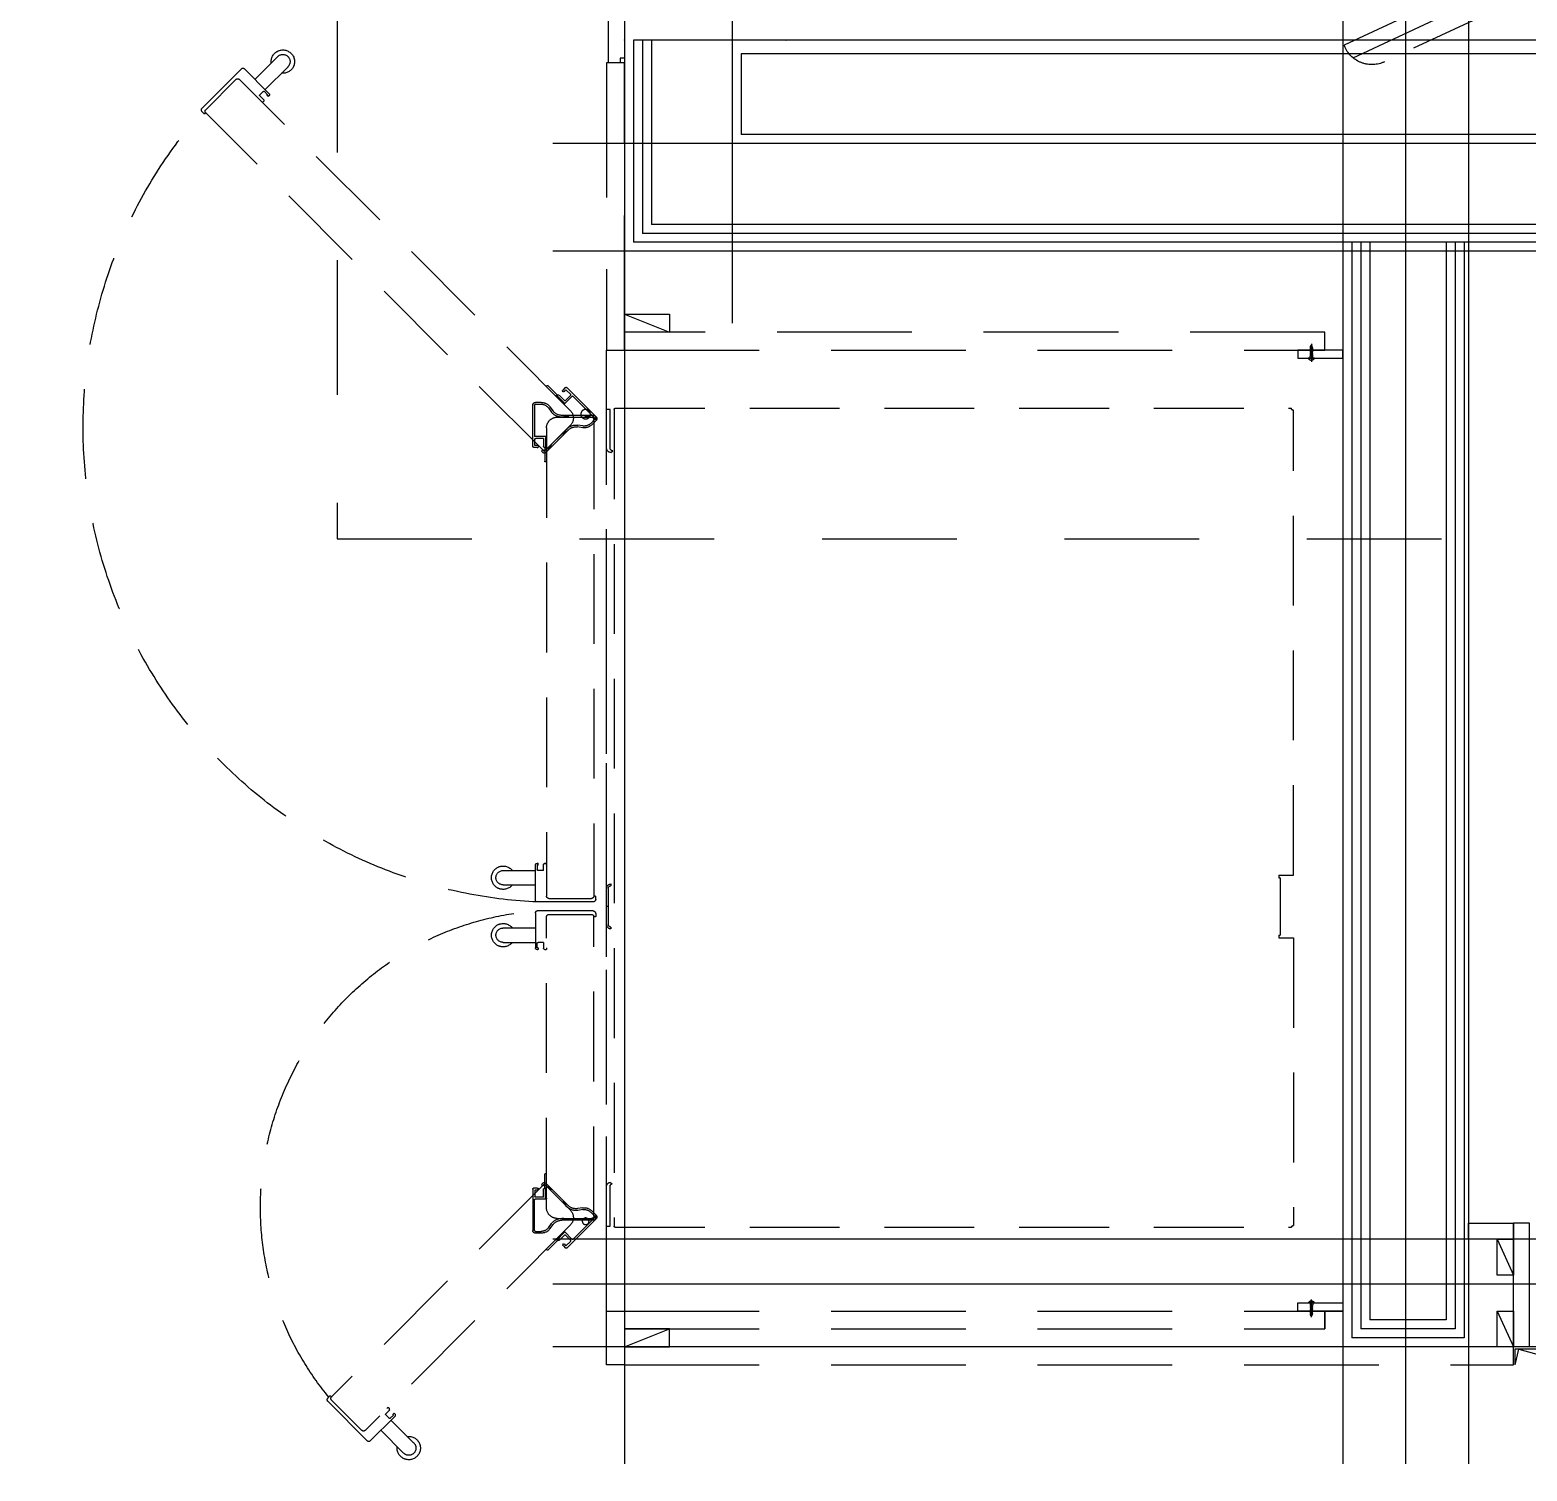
# Model space of a CAD drawing. Header units: millimetres. Extents: x 7294529 to 7346664, y 234399 to 276449.
# Drawn here: x 7325677 to 7327345, y 249016 to 250621 of the extents above; entities that cross this region are included whole.
import ezdxf
from ezdxf.xclip import XClip

# ---------------------------------------------------------------- set-up
doc = ezdxf.new("R2010")
doc.units = ezdxf.units.MM
doc.header["$LTSCALE"] = 100
doc.header["$XCLIPFRAME"] = 2
for name, pattern in [('ST-DASH', [2.7, 1.5, -1.2]), ('U-59C-EX$0$( Hidden )', [0.375, 0.25, -0.125]), ('U-59C-EX$0$CEN', [62, 60, -1, 0, -1]), ('U-59C-EX$0$HID', [2.3, 1.5, -0.8]), ('U-59C-EX$0$HIDDEN2', [4.7625, 3.175, -1.5875])]:
    doc.linetypes.add(name, pattern=pattern)
for name, color, linetype in [('BP', 7, 'Continuous'), ('U-59C-EX$0$CEN', 1, 'U-59C-EX$0$CEN'), ('U-59C-EX$0$DOR', 4, 'Continuous'), ('U-59C-EX$0$F-주방가구', 6, 'Continuous'), ('U-59C-EX$0$FIN', 5, 'Continuous'), ('U-59C-EX$0$FUR_미설치가구', 8, 'U-59C-EX$0$HID'), ('U-59C-EX$0$INSUL_line', 8, 'Continuous'), ('U-59C-EX$0$WAL', 3, 'Continuous'), ('결로방지', 4, 'ST-DASH')]:
    doc.layers.add(name, color=color, linetype=linetype)
doc.layers.add('U-59C-EX$0$MC', color=152, linetype='Continuous', plot=False)

# ---------------------------------------------------------------- blocks, each defined once
blk = doc.blocks.new('U-59C-EX$0$A$Cc7b664ce')
at = {"layer": 'U-59C-EX$0$DOR'}
blk.add_lwpolyline([(-18, -25), (-18, 35), (0, 35), (0, -20), (-5, -20), (-5, -25)], close=True, dxfattribs=at)
for points in [[(0.5, 0), (0, 0), (0, 0.5)], [(179.5, 0), (180, 0), (180, 0.5)]]:
    blk.add_lwpolyline(points, dxfattribs=at)
blk = doc.blocks.new('U-59C-EX$0$A$Cdff43a53')
at = {"layer": 'U-59C-EX$0$FUR_미설치가구', "color": 6}
for p, q in [((-900, 0), (-900, 138)), ((-900, 138), (-882, 138)), ((-882, 0), (-882, 138)), ((-18, 0), (-18, 138)), ((-18, 138), (0, 138)), ((0, 0), (0, 138)), ((-18, 0), (0, 0)), ((-882, 0), (-900, 0))]:
    blk.add_line(p, q, dxfattribs=at)
at = {"layer": 'U-59C-EX$0$FUR_미설치가구'}
for p, q in [((-882, 138), (-18, 138)), ((-882, 0), (-18, 0))]:
    blk.add_line(p, q, dxfattribs=at)
at = {"layer": 'U-59C-EX$0$FUR_미설치가구', "color": 1, "linetype": 'U-59C-EX$0$HID'}
for p, q in [((-918, 120), (-900, 80)), ((18, 120), (0, 80)), ((-918, 40), (-900, 0)), ((18, 40), (0, 0))]:
    blk.add_line(p, q, dxfattribs=at)
at = {"layer": 'U-59C-EX$0$FUR_미설치가구', "color": 6}
for points in [[(-950, 120), (-950, 138), (-900, 138), (-900, 120)], [(50, 120), (50, 138), (0, 138), (0, 120)], [(-960, -20), (-960, 0), (-900, 0), (-900, -20)], [(-898, -20), (-898, -2), (-452, -2), (-452, -20)], [(-2, -20), (-2, -2), (-448, -2), (-448, -20)]]:
    blk.add_lwpolyline(points, close=True, dxfattribs=at)
at = {"layer": 'U-59C-EX$0$FUR_미설치가구', "color": 1, "linetype": 'U-59C-EX$0$HID'}
for points in [[(-918, 80), (-918, 120), (-900, 120), (-900, 80)], [(18, 80), (18, 120), (0, 120), (0, 80)], [(-918, 0), (-918, 40), (-900, 40), (-900, 0)], [(18, 0), (18, 40), (0, 40), (0, 0)]]:
    blk.add_lwpolyline(points, close=True, dxfattribs=at)
at = {"layer": 'U-59C-EX$0$FUR_미설치가구', "color": 1, "linetype": 'U-59C-EX$0$HIDDEN2', "ltscale": 0.5}
for points in [[(-898, -20), (-893.8, -2.6), (-463.7, -122.7), (-467.9, -138.2)], [(-2, -20), (-6.2, -2.6), (-436.3, -122.7), (-432.1, -138.2)]]:
    blk.add_lwpolyline(points, close=True, dxfattribs=at)
for centre, start, end in [((-766.5, -32.5), 343.2999, 5.538), ((-133.5, -32.5), 174.462, 196.7001)]:
    blk.add_arc(centre, 316, start, end, dxfattribs=at)
blk = doc.blocks.new('U-59C-EX$0$세탁기')
at = {"layer": 'U-59C-EX$0$FUR_미설치가구', "color": 252, "linetype": 'U-59C-EX$0$HID'}
for p, q in [((819.5, 1253.6), (618.7, 822.6)), ((765.6, 1178.1), (805.6, 1263.5)), ((601.2, 827.3), (678.3, 991.8))]:
    blk.add_line(p, q, dxfattribs=at)
at = {"layer": 'U-59C-EX$0$FUR_미설치가구', "linetype": 'U-59C-EX$0$HID'}
for p, q in [((568.2, 864.1), (138.4, 863.9)), ((108.5, 845), (598, 845.2)), ((199.8, 828), (105.4, 828.2)), ((601.2, 827.3), (419.5, 827.7)), ((0, 786.1), (0, 0)), ((700, 786.1), (0, 786.1)), ((700, 0), (700, 786.1)), ((0, 0), (700, 0))]:
    blk.add_line(p, q, dxfattribs=at)
at = {"layer": 'U-59C-EX$0$FUR_미설치가구', "color": 252, "linetype": 'U-59C-EX$0$HID'}
blk.add_lwpolyline([(601.2, 827.3), (604.6, 825.7, 0.414214), (648.5, 841.6), (824, 1218.5, 0.414214), (808.1, 1262.4), (805.6, 1263.5)], format="xyb", dxfattribs=at)
blk.add_lwpolyline([(680.5, 990.8), (673.9, 993.9), (760.8, 1180.3), (767.4, 1177.2, -0.414214), (771.1, 1167), (690.7, 994.5, -0.414214)], format="xyb", close=True, dxfattribs=at)
at = {"layer": 'U-59C-EX$0$FUR_미설치가구', "linetype": 'U-59C-EX$0$HID'}
blk.add_lwpolyline([(601.2, 827.3), (601.2, 831.1, 0.414214), (568.2, 864.1), (138.4, 863.9, 0.414214), (105.4, 830.9), (105.4, 828.2)], format="xyb", dxfattribs=at)
for points in [[(419.5, 830), (419.5, 822.8), (199.8, 822.8), (199.8, 830, -0.414214), (207.5, 837.7), (411.8, 837.7, -0.414214)], [(369.3, 821.3, -0.414214), (374.3, 816.3), (374.3, 803.8, -0.414214), (369.3, 798.8), (323.3, 798.8, -0.414214), (318.3, 803.8), (318.3, 816.3, -0.414214), (323.3, 821.3)]]:
    blk.add_lwpolyline(points, format="xyb", close=True, dxfattribs=at)
for centre, radius, start, end in [((115.8, 649.2), 179.3, 93.3196, 130.2283), ((574, 622.9), 206.1, 52.3352, 82.4363)]:
    blk.add_arc(centre, radius, start, end, dxfattribs=at)
blk = doc.blocks.new('U-59C-EX$0$냉장고_1')
at = {"layer": 'U-59C-EX$0$F-주방가구', "color": 8, "linetype": 'U-59C-EX$0$( Hidden )', "ltscale": 4}
for p, q in [((-991.1, 643.8), (-1016.5, 618.3)), ((-1075.3, 586.4), (-1031.4, 630.3)), ((-1037.6, 618.5), (-1071.4, 584.7)), ((-805.6, 390), (-1034.1, 618.5)), ((-1028.6, 630.3), (-1001, 602.8)), ((-979.8, 632.5), (-1005.2, 607)), ((-1011.5, 600.8), (-1007.4, 604.9)), ((-1011.5, 600.5), (-1006.7, 595.8)), ((-1002.4, 601.3), (-1006, 604.9)), ((-1002.8, 601), (-1002.4, 601.4)), ((-1002.8, 601), (-1002.7, 601)), ((-1002.8, 600.3), (-1001.8, 599.4)), ((-1009.7, 594.1), (-1008.3, 592.7)), ((-1006.9, 594.1), (-1007.9, 593)), ((-1006.7, 595.6), (-1006.9, 594.1)), ((-1001, 599.9), (-1001.6, 599.4)), ((-1075.3, 582.2), (-1073.2, 580.1)), ((-1072.5, 580.1), (-1071.8, 580.8)), ((-836.2, 345.9), (-1071.4, 581.1)), ((-831.9, 416.9), (-831.1, 417.6)), ((-820.9, 408.1), (-830.4, 417.6)), ((-822.2, 406.6), (-831.9, 416.2)), ((-819.6, 406.8), (-821, 408.2)), ((-820.8, 406), (-820.6, 406)), ((-812.8, 398.6), (-819.9, 405.7)), ((-818.1, 407), (-819.6, 406.8)), ((-811.6, 400.7), (-817.9, 406.9)), ((-813.6, 412.6), (-814.2, 412)), ((-813.3, 410.8), (-814.2, 411.7)), ((-813.6, 412.6), (-810.8, 415.4)), ((-812.5, 410.8), (-810.4, 412.9)), ((-812.5, 410.8), (-812.5, 410.8)), ((-812.1, 397.1), (-803.4, 405.8)), ((-811.3, 400.7), (-805.4, 406.6)), ((-810.4, 412.9), (-805.4, 408)), ((-809.4, 415.4), (-776.8, 382.9)), ((-778.3, 381.4), (-802.6, 405.8)), ((-847.3, 349.8), (-847.3, 395.8)), ((-845.3, 395.8), (-845.3, 361.3)), ((-837.8, 398.8), (-844.3, 398.8)), ((-844.3, 396.8), (-837.8, 396.8)), ((-829.8, 392.8), (-826.3, 388.1)), ((-828.2, 394), (-824.7, 389.2)), ((-779.7, 384.4), (-815.1, 384.4)), ((-765.2, 391.1), (-765.2, 35)), ((-765.2, 391.1), (-761.2, 391.1)), ((-761.2, 391.1), (-761.2, 346.7)), ((-756.7, -518.5), (-756.7, 391.1)), ((-755.5, 392.3), (-2.2, 392.3)), ((-2.2, 391.1), (-2.2, 392.3)), ((-2.2, 391.1), (-1.2, 391.1)), ((-1.2, 390.1), (-1.2, 391.1)), ((-1.2, 390.1), (0, 390.1)), ((0, 70), (0, 390.1)), ((-805.6, 373), (-832.7, 345.9)), ((-832.7, 343.1), (-807.7, 368.1)), ((-832, 370.4), (-832, 46.5)), ((-820, 382.4), (-781.7, 382.4)), ((-812.7, 382.4), (-815, 382.4)), ((-808.2, 383.4), (-811.7, 383.4)), ((-810.8, 367.9), (-809.1, 369.5)), ((-807.7, 382.9), (-807.7, 382.7)), ((-807.5, 382.5), (-805.7, 382.5)), ((-805.7, 382.5), (-790.7, 382.5)), ((-791.6, 370.7), (-797.5, 371.5)), ((-791.4, 372.6), (-797.2, 373.5)), ((-790.7, 382.5), (-788.9, 382.5)), ((-788.7, 382.9), (-788.7, 382.7)), ((-784.7, 383.4), (-788.2, 383.4)), ((-783.7, 382.4), (-779.7, 382.4)), ((-778.3, 380), (-782.8, 375.4)), ((-781.4, 374), (-776.8, 378.6)), ((-779.2, 379.9), (-779.2, 381.9)), ((-779.2, 379.9), (-779.2, 46.5)), ((-777.2, 379.9), (-779.2, 379.9)), ((-777.2, 381.9), (-777.2, 379.9)), ((-844.9, 350.8), (-844.9, 357.8)), ((-841.9, 350.8), (-844.9, 350.8)), ((-832.5, 360.8), (-844.8, 360.8)), ((-835.5, 358.8), (-843.9, 358.8)), ((-841.8, 350.8), (-841.9, 350.8)), ((-841.3, 350.3), (-841.3, 349)), ((-835.3, 358.6), (-835.3, 349.7)), ((-833, 359.3), (-833, 349.2)), ((-826.3, 352.2), (-827.5, 351)), ((-827.4, 350.5), (-827.5, 350.7)), ((-815.7, 362.8), (-826.3, 352.2)), ((-814.4, 364.1), (-815.7, 362.8)), ((-814, 364), (-814.1, 364.1)), ((-813.3, 364), (-810.8, 366.5)), ((-842.3, 348.8), (-846.3, 348.8)), ((-842.3, 348.8), (-841.5, 348.8)), ((-837.7, 344.5), (-836.2, 345.9)), ((-836.2, 343.1), (-837.7, 344.5)), ((-836.2, 345.9), (-834.8, 344.5)), ((-835.2, 349.6), (-834, 348.6)), ((-831.3, 347.4), (-834.1, 344.5)), ((-834, 348.6), (-834, 346.6)), ((-834, 346.8), (-834, 333.3)), ((-832.6, 348.4), (-832.7, 348.5)), ((-832, 347), (-832, 333.3)), ((-829.9, 347.4), (-827.4, 349.8)), ((-761.3, 342.2), (-758.8, 343.8)), ((-832.5, 332.8), (-833.5, 332.8)), ((-880.3, 75), (-844.3, 75)), ((-844.3, 42), (-844.3, 81)), ((-842.3, 83), (-841.5, 83)), ((-841.8, 81), (-842.3, 81)), ((-842.3, 81), (-842.3, 76)), ((-841.8, 81), (-841.9, 81)), ((-841.3, 81.5), (-841.3, 82.8)), ((-835.5, 75), (-841.3, 75)), ((-835.3, 75.2), (-835.3, 81.9)), ((-835.2, 82.1), (-834, 83)), ((-834, 83), (-832.5, 83)), ((-832, 81), (-832, 83)), ((-16.2, 67), (-16.2, 70)), ((-16.2, 70), (0, 70)), ((-16.2, 67), (-15, 67)), ((-15, 3), (-15, 67)), ((-880.3, 59), (-844.3, 59)), ((-763.2, 35), (-763.2, 55)), ((-760.2, 58), (-760.2, 60)), ((-780.2, 40), (-842.3, 40)), ((-829.5, 44), (-781.7, 44)), ((-777.7, 46.5), (-778.7, 46.5)), ((-777.2, 43), (-777.2, 46)), ((-763.2, 35), (-765.2, 35)), ((-765.2, 35), (-765.2, 15)), ((-763.2, 15), (-763.2, 35)), ((-844.3, 28), (-844.3, -11)), ((-780.2, 30), (-842.3, 30)), ((-832, -497.8), (-832, 23.5)), ((-829.5, 26), (-781.7, 26)), ((-779.2, -507.3), (-779.2, 23.5)), ((-777.7, 23.5), (-778.7, 23.5)), ((-777.2, 27), (-777.2, 24)), ((-880.3, 11), (-844.3, 11)), ((-765.2, 15), (-765.2, -518.5)), ((-760.2, 10), (-760.2, 12)), ((-16.2, 0), (-16.2, 3)), ((-16.2, 3), (-15, 3)), ((-16.2, 0), (0, 0)), ((0, 0), (0, -517.5)), ((-880.3, -5), (-844.3, -5)), ((-842.3, -11), (-842.3, -6)), ((-841.8, -11), (-842.3, -11)), ((-842.3, -13), (-841.5, -13)), ((-841.8, -11), (-841.9, -11)), ((-835.5, -5), (-841.3, -5)), ((-841.3, -11.5), (-841.3, -12.8)), ((-835.3, -5.2), (-835.3, -11.9)), ((-835.2, -12.1), (-834, -13)), ((-834, -13), (-832.5, -13)), ((-832, -11), (-832, -13)), ((-834, -474.2), (-834, -460.7)), ((-832.5, -460.2), (-833.5, -460.2)), ((-832, -474.4), (-832, -460.7)), ((-836.2, -473.3), (-1211.6, -848.7)), ((-847.3, -477.2), (-847.3, -523.2)), ((-842.3, -476.2), (-846.3, -476.2)), ((-844.9, -478.2), (-844.9, -485.2)), ((-841.9, -478.2), (-844.9, -478.2)), ((-842.3, -476.2), (-841.5, -476.2)), ((-841.8, -478.2), (-841.9, -478.2)), ((-841.3, -477.7), (-841.3, -476.4)), ((-836.2, -470.5), (-837.7, -471.9)), ((-837.7, -471.9), (-836.2, -473.3)), ((-836.2, -473.3), (-834.8, -471.9)), ((-835.3, -486), (-835.3, -477.1)), ((-835.2, -477), (-834, -476.1)), ((-831.3, -474.8), (-834.1, -471.9)), ((-834, -476.1), (-834, -474.1)), ((-833, -486.7), (-833, -476.6)), ((-832.7, -470.5), (-807.7, -495.5)), ((-805.6, -500.4), (-832.7, -473.3)), ((-832.6, -475.8), (-832.7, -475.9)), ((-829.9, -474.8), (-827.4, -477.2)), ((-827.4, -477.9), (-827.5, -478.1)), ((-826.3, -479.6), (-827.5, -478.4)), ((-815.7, -490.2), (-826.3, -479.6)), ((-761.2, -475.4), (-761.2, -518.5)), ((-760.2, -470.5), (-758.2, -472.4)), ((-845.3, -523.2), (-845.3, -488.7)), ((-832.5, -488.2), (-844.8, -488.2)), ((-835.5, -486.2), (-843.9, -486.2)), ((-814.4, -491.5), (-815.7, -490.2)), ((-814, -491.4), (-814.1, -491.5)), ((-813.3, -491.4), (-810.8, -493.9)), ((-810.8, -495.3), (-809.1, -496.9)), ((-791.6, -498.1), (-797.5, -498.9)), ((-791.4, -500), (-797.2, -500.9)), ((-829.8, -520.2), (-826.3, -515.4)), ((-828.2, -521.4), (-824.7, -516.6)), ((-820, -509.8), (-781.7, -509.8)), ((-779.7, -511.8), (-815.1, -511.8)), ((-812.7, -509.8), (-815, -509.8)), ((-808.2, -510.8), (-811.7, -510.8)), ((-809.4, -542.8), (-776.8, -510.3)), ((-807.7, -510.3), (-807.7, -510.1)), ((-807.5, -509.9), (-805.7, -509.9)), ((-805.7, -509.9), (-790.7, -509.9)), ((-778.3, -508.8), (-802.6, -533.2)), ((-790.7, -509.9), (-788.9, -509.9)), ((-788.7, -510.3), (-788.7, -510.1)), ((-784.7, -510.8), (-788.2, -510.8)), ((-783.7, -509.8), (-779.7, -509.8)), ((-778.3, -507.4), (-782.8, -502.8)), ((-781.4, -501.4), (-776.8, -506)), ((-779.2, -507.3), (-779.2, -509.3)), ((-777.2, -507.3), (-779.2, -507.3)), ((-777.2, -509.3), (-777.2, -507.3)), ((-805.6, -517.4), (-1174.2, -886)), ((-844.3, -524.2), (-837.8, -524.2)), ((-837.8, -526.2), (-844.3, -526.2)), ((-820.8, -533.4), (-820.6, -533.4)), ((-812.8, -526), (-819.9, -533.1)), ((-811.6, -528.1), (-817.9, -534.3)), ((-812.1, -524.5), (-803.4, -533.2)), ((-811.3, -528.1), (-805.4, -534)), ((-761.2, -518.5), (-765.2, -518.5)), ((-755.5, -519.7), (-2.2, -519.7)), ((-2.2, -518.5), (-2.2, -519.7)), ((-2.2, -518.5), (-1.2, -518.5)), ((-1.2, -517.5), (0, -517.5)), ((-1.2, -518.5), (-1.2, -517.5)), ((-822.2, -534), (-831.9, -543.6)), ((-831.9, -544.3), (-831.1, -545)), ((-820.9, -535.5), (-830.4, -545)), ((-819.6, -534.2), (-821, -535.6)), ((-818.1, -534.4), (-819.6, -534.2)), ((-813.3, -538.2), (-814.2, -539.1)), ((-813.6, -540), (-814.2, -539.4)), ((-813.6, -540), (-810.8, -542.8)), ((-812.5, -538.2), (-810.4, -540.3)), ((-812.5, -538.2), (-812.5, -538.2)), ((-810.4, -540.3), (-805.4, -535.4)), ((-1215.5, -849.7), (-1213.3, -847.6)), ((-1212.6, -847.6), (-1211.9, -848.3)), ((-1215.5, -854), (-1171.5, -897.9)), ((-1177.8, -886), (-1211.6, -852.2)), ((-1151.6, -868.1), (-1146.9, -863.3)), ((-1149.8, -861.6), (-1148.4, -860.2)), ((-1147, -861.6), (-1148.1, -860.6)), ((-1146.8, -863.1), (-1147, -861.6)), ((-1142.9, -867.8), (-1142, -866.9)), ((-1141.1, -867.5), (-1141.7, -866.9)), ((-1168.7, -897.9), (-1141.1, -870.3)), ((-1151.6, -868.3), (-1147.5, -872.4)), ((-1142.6, -868.9), (-1146.1, -872.4)), ((-1119.9, -900), (-1145.4, -874.6)), ((-1142.9, -868.5), (-1142.6, -868.9)), ((-1142.9, -868.5), (-1142.9, -868.6)), ((-1131.2, -911.3), (-1156.7, -885.9))]:
    blk.add_line(p, q, dxfattribs=at)
for centre, radius in [((-788.4, 385.6), 3.75), ((-788.4, 385.6), 3.75), ((-788.4, -513.1), 5.3), ((-788.4, -513.1), 5.3)]:
    blk.add_circle(centre, radius, dxfattribs=at)
for centre, radius, start, end in [((-985.4, 638.1), 13, 262.9799, 187.0201), ((-985.4, 638.1), 8, 315, 135), ((-1035.9, 616.7), 2.5, 45, 135), ((-1030, 628.9), 2, 45, 135), ((-1011.3, 600.6), 0.2, 135, 225), ((-1006.7, 604.2), 1, 45, 135), ((-1002.4, 600.6), 0.5, 135, 225), ((-1002.4, 601.4), 2, 315, 45), ((-1073.2, 584.3), 3, 135, 225), ((-1069.7, 582.9), 2.5, 135, 225), ((-1008.3, 593.4), 0.5, 225, 315), ((-1006.9, 595.6), 0.2, 352.5686, 45), ((-1001.7, 599.5), 0.2, 225, 315), ((-819.7, 370.1), 330.9, 140.3392, 266.0839), ((-1072.8, 580.4), 0.5, 225, 315), ((-1072.1, 581.1), 0.5, 315, 45), ((-831.5, 416.6), 0.5, 135, 225), ((-830.8, 417.3), 0.5, 45, 135), ((-820.8, 408), 2, 225, 270), ((-820.6, 405), 1, 45, 90), ((-819.5, 407), 0.2, 225, 277.4314), ((-818, 406.8), 0.2, 45, 97.4314), ((-814, 411.8), 0.2, 135, 225), ((-812.9, 411.1), 0.5, 225, 315), ((-811.5, 400.8), 0.2, 225, 315), ((-810.1, 414.7), 1, 45, 135), ((-806.1, 407.3), 1, 315, 45), ((-803, 405.5), 0.5, 45, 135), ((-844.3, 395.8), 3, 90, 180), ((-844.3, 395.8), 1, 90, 180), ((-837.8, 386.8), 12, 36.6144, 90), ((-837.8, 386.8), 10, 36.6144, 90), ((-815.1, 396.4), 14, 216.6144, 256.2709), ((-815.1, 396.4), 12, 216.6144, 270), ((-812.4, 397.5), 0.5, 135, 225), ((-813.1, 398.2), 0.5, 315, 45), ((-812.4, 397.5), 0.5, 225, 315), ((-814.1, 381.5), 12, 315, 45), ((-779.7, 381.9), 2.5, 0, 90), ((-755.5, 391.1), 1.2, 90, 180), ((-820, 370.4), 12, 90, 180), ((-815.1, 396.4), 14, 256.2709, 270), ((-812.7, 382.9), 0.5, 270, 0), ((-811.7, 382.9), 0.5, 90, 180), ((-810.4, 367.5), 0.5, 135, 225), ((-811.1, 366.8), 0.5, 315, 45), ((-799.2, 359.6), 14, 121.2709, 135), ((-808.2, 382.9), 0.5, 0, 90), ((-807.5, 382.7), 0.2, 180, 270), ((-799.2, 359.6), 12, 81.6144, 135), ((-799.2, 359.6), 14, 81.6144, 121.2709), ((-789.9, 382.5), 12, 261.6144, 315), ((-789.9, 382.5), 10, 261.6144, 315), ((-788.9, 382.7), 0.2, 270, 0), ((-788.2, 382.9), 0.5, 90, 180), ((-784.7, 382.9), 0.5, 0, 90), ((-783.7, 382.9), 0.5, 180, 270), ((-781.7, 379.9), 2.5, 0, 90), ((-779.7, 381.9), 0.5, 0, 90), ((-779, 380.7), 1, 315, 45), ((-779, 380.7), 3, 315, 45), ((-844.8, 361.3), 0.5, 180, 270), ((-843.9, 357.8), 1, 90, 180), ((-841.8, 350.3), 0.5, 0, 90), ((-835.5, 358.6), 0.2, 0, 90), ((-832.5, 359.3), 0.5, 90, 180), ((-832.5, 360.3), 0.5, 0, 90), ((-832.5, 360.3), 0.5, 270, 0), ((-827.4, 350.8), 0.2, 135, 225), ((-827.8, 350.2), 0.5, 315, 45), ((-814.2, 364), 0.2, 45, 135), ((-813.6, 364.3), 0.5, 225, 315), ((-846.3, 349.8), 1, 180, 270), ((-841.5, 349), 0.2, 270, 0), ((-834.5, 347.7), 2.5, 225, 315), ((-834.5, 344.9), 2.5, 225, 315), ((-835.1, 349.7), 0.2, 180, 232.4314), ((-834.5, 344.9), 0.5, 225, 315), ((-834.2, 348.6), 0.2, 0, 52.4314), ((-832, 349.2), 1, 180, 225), ((-834, 347), 2, 0, 45), ((-830.9, 347), 0.5, 45, 135), ((-830.2, 347.7), 0.5, 225, 315), ((-760.2, 347.1), 5, 180, 257.8398), ((-758.2, 346.7), 3, 180, 258.0765), ((-833.5, 333.3), 0.5, 180, 270), ((-832.5, 333.3), 0.5, 270, 0), ((-880.3, 67), 13, 37.9799, 322.0201), ((-880.3, 67), 8, 90, 270), ((-842.3, 81), 2, 90, 180), ((-841.3, 76), 1, 180, 270), ((-841.8, 81.5), 0.5, 270, 0), ((-841.5, 82.8), 0.2, 0, 90), ((-835.5, 75.2), 0.2, 270, 0), ((-835.1, 81.9), 0.2, 127.5686, 180), ((-832.5, 82.5), 0.5, 0, 90), ((-760.2, 55), 5, 90.5, 180), ((-760.2, 55), 3, 90.5, 180), ((-842.3, 42), 2, 180, 270), ((-829.5, 46.5), 2.5, 180, 270), ((-781.7, 46.5), 2.5, 270, 0), ((-780.2, 43), 3, 270, 0), ((-778.7, 46), 0.5, 90, 180), ((-777.7, 46), 0.5, 0, 90), ((-818.3, -499.2), 529.8, 92.5993, 221.4294), ((-842.3, 28), 2, 90, 180), ((-829.5, 23.5), 2.5, 90, 180), ((-781.7, 23.5), 2.5, 0, 90), ((-780.2, 27), 3, 0, 90), ((-778.7, 24), 0.5, 180, 270), ((-777.7, 24), 0.5, 270, 0), ((-880.3, 3), 13, 37.9799, 322.0201), ((-880.3, 3), 8, 90, 270), ((-760.2, 15), 5, 180, 269.5), ((-760.2, 15), 3, 180, 269.5), ((-842.3, -11), 2, 180, 270), ((-841.3, -6), 1, 90, 180), ((-841.8, -11.5), 0.5, 0, 90), ((-841.5, -12.8), 0.2, 270, 0), ((-835.5, -5.2), 0.2, 0, 90), ((-835.1, -11.9), 0.2, 180, 232.4314), ((-832.5, -12.5), 0.5, 270, 0), ((-833.5, -460.7), 0.5, 90, 180), ((-832.5, -460.7), 0.5, 0, 90), ((-846.3, -477.2), 1, 90, 180), ((-841.8, -477.7), 0.5, 270, 0), ((-841.5, -476.4), 0.2, 0, 90), ((-834.5, -472.3), 2.5, 45, 135), ((-834.5, -475.1), 2.5, 45, 135), ((-835.1, -477.1), 0.2, 127.5686, 180), ((-834.5, -472.3), 0.5, 45, 135), ((-834.2, -476), 0.2, 307.5686, 0), ((-832, -476.6), 1, 135, 180), ((-834, -474.4), 2, 315, 0), ((-830.9, -474.4), 0.5, 225, 315), ((-830.2, -475.1), 0.5, 45, 135), ((-827.4, -478.2), 0.2, 135, 225), ((-827.8, -477.6), 0.5, 315, 45), ((-760.2, -475.5), 5, 90.5, 180), ((-758.2, -475.4), 3, 90.5, 180), ((-844.8, -488.7), 0.5, 90, 180), ((-843.9, -485.2), 1, 180, 270), ((-835.5, -486), 0.2, 270, 0), ((-832.5, -486.7), 0.5, 180, 270), ((-832.5, -487.7), 0.5, 0, 90), ((-832.5, -487.7), 0.5, 270, 0), ((-820, -497.8), 12, 180, 270), ((-814.2, -491.4), 0.2, 225, 315), ((-813.6, -491.7), 0.5, 45, 135), ((-810.4, -494.9), 0.5, 135, 225), ((-811.1, -494.2), 0.5, 315, 45), ((-799.2, -487), 14, 225, 238.7291), ((-799.2, -487), 12, 225, 278.3856), ((-799.2, -487), 14, 238.7291, 278.3856), ((-789.9, -509.9), 12, 45, 98.3856), ((-789.9, -509.9), 10, 45, 98.3856), ((-815.1, -523.8), 14, 103.7291, 143.3856), ((-815.1, -523.8), 12, 90, 143.3856), ((-815.1, -523.8), 14, 90, 103.7291), ((-812.7, -510.3), 0.5, 0, 90), ((-811.7, -510.3), 0.5, 180, 270), ((-808.2, -510.3), 0.5, 270, 0), ((-807.5, -510.1), 0.2, 90, 180), ((-814.1, -508.9), 12, 315, 45), ((-788.9, -510.1), 0.2, 0, 90), ((-788.2, -510.3), 0.5, 180, 270), ((-784.7, -510.3), 0.5, 270, 0), ((-783.7, -510.3), 0.5, 90, 180), ((-781.7, -507.3), 2.5, 270, 0), ((-779.7, -509.3), 0.5, 270, 0), ((-779.7, -509.3), 2.5, 270, 0), ((-779, -508.1), 1, 315, 45), ((-779, -508.1), 3, 315, 45), ((-844.3, -523.2), 3, 180, 270), ((-844.3, -523.2), 1, 180, 270), ((-837.8, -514.2), 10, 270, 323.3856), ((-837.8, -514.2), 12, 270, 323.3856), ((-820.8, -535.4), 2, 90, 135), ((-820.6, -532.4), 1, 270, 315), ((-812.4, -524.9), 0.5, 135, 225), ((-812.4, -524.9), 0.5, 45, 135), ((-813.1, -525.6), 0.5, 315, 45), ((-811.5, -528.2), 0.2, 45, 135), ((-803, -532.9), 0.5, 225, 315), ((-755.5, -518.5), 1.2, 180, 270), ((-831.5, -544), 0.5, 135, 225), ((-830.8, -544.7), 0.5, 225, 315), ((-819.5, -534.4), 0.2, 82.5686, 135), ((-818, -534.2), 0.2, 262.5686, 315), ((-814, -539.2), 0.2, 135, 225), ((-812.9, -538.5), 0.5, 45, 135), ((-810.1, -542.1), 1, 225, 315), ((-806.1, -534.7), 1, 315, 45), ((-1213.3, -851.9), 3, 135, 225), ((-1213, -848), 0.5, 45, 135), ((-1209.8, -850.4), 2.5, 135, 225), ((-1212.3, -848.7), 0.5, 315, 45), ((-1148.4, -860.9), 0.5, 45, 135), ((-1147, -863.2), 0.2, 315, 7.4314), ((-1141.8, -867.1), 0.2, 45, 135), ((-1151.5, -868.2), 0.2, 135, 225), ((-1146.8, -871.7), 1, 225, 315), ((-1142.6, -868.2), 0.5, 135, 225), ((-1142.6, -868.9), 2, 315, 45), ((-1176, -884.2), 2.5, 225, 315), ((-1170.1, -896.5), 2, 225, 315), ((-1125.6, -905.7), 13, 172.9799, 97.0201), ((-1125.6, -905.7), 8, 225, 45)]:
    blk.add_arc(centre, radius, start, end, dxfattribs=at)
blk = doc.blocks.new('U-59C-EX$0$냉장고장_5')
at = {"layer": 'U-59C-EX$0$FUR_미설치가구', "linetype": 'U-59C-EX$0$HID'}
for p, q in [((127865.9, 379119.4), (127815.9, 379099.4)), ((127099.9, 379082.6), (127099.4, 379082.5)), ((127099.4, 379082.5), (127099.9, 379082)), ((127102.4, 379081.5), (127099.4, 379082.5)), ((127099.9, 379081.7), (127099.4, 379081.6)), ((127099.4, 379081.6), (127099.9, 379081.1)), ((127102.4, 379080.6), (127099.4, 379081.6)), ((127099.9, 379080.8), (127099.4, 379080.6)), ((127102.4, 379079.7), (127099.4, 379080.6)), ((127099.4, 379080.6), (127099.9, 379080.2)), ((127099.9, 379079.9), (127099.4, 379079.8)), ((127099.4, 379079.8), (127099.9, 379079.3)), ((127102.4, 379078.8), (127099.4, 379079.8)), ((127099.9, 379079), (127099.4, 379078.8)), ((127099.4, 379078.8), (127099.9, 379078.4)), ((127102.4, 379077.9), (127099.4, 379078.8)), ((127099.9, 379078.1), (127099.4, 379077.9)), ((127099.4, 379077.9), (127099.9, 379077.5)), ((127102.4, 379077), (127099.4, 379077.9)), ((127100.1, 379083.5), (127099.6, 379083.4)), ((127099.6, 379083.4), (127099.9, 379082.9)), ((127102.4, 379082.4), (127099.6, 379083.4)), ((127099.9, 379082.6), (127099.9, 379082.9)), ((127101.9, 379082.3), (127099.9, 379082.9)), ((127101.9, 379082), (127099.9, 379082.6)), ((127099.9, 379081.7), (127099.9, 379082)), ((127101.9, 379081.4), (127099.9, 379082)), ((127101.9, 379081.1), (127099.9, 379081.7)), ((127099.9, 379080.8), (127099.9, 379081.1)), ((127101.9, 379080.5), (127099.9, 379081.1)), ((127101.9, 379080.2), (127099.9, 379080.8)), ((127101.9, 379079.6), (127099.9, 379080.2)), ((127099.9, 379079.9), (127099.9, 379080.2)), ((127101.9, 379079.3), (127099.9, 379079.9)), ((127099.9, 379079), (127099.9, 379079.3)), ((127101.9, 379078.7), (127099.9, 379079.3)), ((127101.9, 379078.4), (127099.9, 379079)), ((127099.9, 379078.1), (127099.9, 379078.4)), ((127101.9, 379077.8), (127099.9, 379078.4)), ((127101.9, 379077.4), (127099.9, 379078.1)), ((127099.9, 379077.1), (127099.9, 379077.5)), ((127101.9, 379076.8), (127099.9, 379077.5)), ((127100.5, 379084.4), (127100, 379084.3)), ((127100, 379084.3), (127100.3, 379083.8)), ((127102.1, 379083.3), (127100, 379084.3)), ((127101.9, 379082.9), (127100.1, 379083.5)), ((127100.3, 379083.8), (127100.2, 379083.5)), ((127101.8, 379083.2), (127100.3, 379083.8)), ((127100.9, 379085.2), (127100.4, 379085.1)), ((127100.4, 379085.1), (127100.6, 379084.6)), ((127101.8, 379084.1), (127100.4, 379085.1)), ((127100.6, 379084.7), (127100.5, 379084.4)), ((127101.6, 379083.8), (127100.5, 379084.4)), ((127101.5, 379084), (127100.6, 379084.6)), ((127100.9, 379086.4), (127100.9, 379066.4)), ((127100.9, 379085.4), (127100.9, 379085.2)), ((127100.9, 379085.4), (127101.1, 379085)), ((127101.4, 379084.6), (127100.9, 379085.2)), ((127101.4, 379084.6), (127101.8, 379084.1)), ((127101.8, 379084.1), (127101.5, 379084)), ((127101.5, 379084), (127101.6, 379083.8)), ((127101.6, 379083.8), (127102.1, 379083.3)), ((127102.1, 379083.3), (127101.8, 379083.2)), ((127101.8, 379083.2), (127101.9, 379082.9)), ((127101.9, 379082.6), (127101.9, 379082.9)), ((127101.9, 379082.9), (127102.4, 379082.4)), ((127102.4, 379082.4), (127101.9, 379082.3)), ((127101.9, 379082), (127101.9, 379082.3)), ((127101.9, 379082), (127102.4, 379081.5)), ((127102.4, 379081.5), (127101.9, 379081.4)), ((127101.9, 379081.1), (127101.9, 379081.4)), ((127101.9, 379081.1), (127102.4, 379080.6)), ((127102.4, 379080.6), (127101.9, 379080.5)), ((127101.9, 379080.2), (127101.9, 379080.5)), ((127101.9, 379080.2), (127102.4, 379079.7)), ((127102.4, 379079.7), (127101.9, 379079.6)), ((127101.9, 379079.3), (127101.9, 379079.6)), ((127101.9, 379079.3), (127102.4, 379078.8)), ((127102.4, 379078.8), (127101.9, 379078.7)), ((127101.9, 379078.4), (127101.9, 379078.7)), ((127101.9, 379078.4), (127102.4, 379077.9)), ((127102.4, 379077.9), (127101.9, 379077.8)), ((127101.9, 379077.4), (127101.9, 379077.8)), ((127101.9, 379077.4), (127102.4, 379077)), ((127097.4, 379070.1), (127097.4, 379070.4)), ((127097.4, 379070.4), (127104.4, 379070.4)), ((127097.6, 379069.9), (127104.2, 379069.9)), ((127099.9, 379077.1), (127099.4, 379076.9)), ((127099.4, 379076.9), (127099.9, 379076.5)), ((127102.4, 379076), (127099.4, 379076.9)), ((127099.9, 379076.1), (127099.4, 379076)), ((127099.4, 379076), (127099.9, 379075.5)), ((127102.4, 379075), (127099.4, 379076)), ((127099.9, 379075.2), (127099.4, 379075.1)), ((127099.4, 379075.1), (127099.9, 379074.6)), ((127102.4, 379074.1), (127099.4, 379075.1)), ((127099.9, 379074.2), (127099.4, 379074.1)), ((127099.4, 379074.1), (127099.9, 379073.6)), ((127102.4, 379073.1), (127099.4, 379074.1)), ((127099.9, 379073.5), (127099.4, 379073.3)), ((127100.9, 379072.8), (127099.4, 379073.3)), ((127099.4, 379073.3), (127099.9, 379072.9)), ((127099.4, 379072.8), (127102.4, 379072.8)), ((127099.4, 379070.4), (127099.4, 379072.8)), ((127101.9, 379076.5), (127099.9, 379077.1)), ((127099.9, 379076.1), (127099.9, 379076.5)), ((127101.9, 379075.9), (127099.9, 379076.5)), ((127101.9, 379075.5), (127099.9, 379076.1)), ((127099.9, 379075.2), (127099.9, 379075.5)), ((127101.9, 379074.9), (127099.9, 379075.5)), ((127101.9, 379074.6), (127099.9, 379075.2)), ((127101.9, 379074), (127099.9, 379074.6)), ((127099.9, 379074.2), (127099.9, 379074.6)), ((127101.9, 379073.6), (127099.9, 379074.2)), ((127099.9, 379073.5), (127099.9, 379073.6)), ((127101.9, 379073), (127099.9, 379073.6)), ((127101.9, 379072.8), (127099.9, 379073.5)), ((127099.9, 379072.8), (127099.9, 379072.9)), ((127100.7, 379068.5), (127101.1, 379068.5)), ((127100.7, 379067.9), (127100.7, 379068.5)), ((127101.1, 379067.9), (127101.1, 379068.5)), ((127102.4, 379077), (127101.9, 379076.8)), ((127101.9, 379076.5), (127101.9, 379076.8)), ((127101.9, 379076.5), (127102.4, 379076)), ((127102.4, 379076), (127101.9, 379075.9)), ((127101.9, 379075.5), (127101.9, 379075.9)), ((127101.9, 379075.5), (127102.4, 379075)), ((127102.4, 379075), (127101.9, 379074.9)), ((127101.9, 379074.6), (127101.9, 379074.9)), ((127101.9, 379074.6), (127102.4, 379074.1)), ((127102.4, 379074.1), (127101.9, 379074)), ((127101.9, 379073.6), (127101.9, 379074)), ((127101.9, 379073.6), (127102.4, 379073.1)), ((127102.4, 379073.1), (127101.9, 379073)), ((127101.9, 379072.8), (127101.9, 379073)), ((127102.4, 379070.4), (127102.4, 379072.8)), ((127104.4, 379070.1), (127104.4, 379070.4)), ((127097.4, 378018.7), (127097.4, 378018.4)), ((127097.4, 378018.4), (127104.4, 378018.4)), ((127097.6, 378018.9), (127104.2, 378018.9)), ((127099.4, 378018.4), (127099.4, 378015.9)), ((127099.4, 378015.9), (127102.4, 378015.9)), ((127100.9, 378015.9), (127099.4, 378015.4)), ((127099.4, 378015.4), (127099.9, 378015.8)), ((127102.4, 378015.6), (127099.4, 378014.6)), ((127099.9, 378015.2), (127099.4, 378015.4)), ((127099.4, 378014.6), (127099.9, 378015.1)), ((127102.4, 378014.6), (127099.4, 378013.7)), ((127099.9, 378014.5), (127099.4, 378014.6)), ((127099.4, 378013.7), (127099.9, 378014.1)), ((127102.4, 378013.7), (127099.4, 378012.7)), ((127099.9, 378013.5), (127099.4, 378013.7)), ((127099.4, 378012.7), (127099.9, 378013.2)), ((127102.4, 378012.7), (127099.4, 378011.8)), ((127099.9, 378012.6), (127099.4, 378012.7)), ((127099.4, 378011.8), (127099.9, 378012.2)), ((127102.4, 378011.8), (127099.4, 378010.8)), ((127099.9, 378011.6), (127099.4, 378011.8)), ((127099.4, 378010.8), (127099.9, 378011.3)), ((127102.4, 378010.8), (127099.4, 378009.9)), ((127099.9, 378010.7), (127099.4, 378010.8)), ((127099.4, 378009.9), (127099.9, 378010.3)), ((127099.9, 378015.9), (127099.9, 378015.8)), ((127101.9, 378015.9), (127099.9, 378015.2)), ((127101.9, 378015.7), (127099.9, 378015.1)), ((127099.9, 378015.2), (127099.9, 378015.1)), ((127101.9, 378015.1), (127099.9, 378014.5)), ((127101.9, 378014.7), (127099.9, 378014.1)), ((127099.9, 378014.5), (127099.9, 378014.1)), ((127101.9, 378014.1), (127099.9, 378013.5)), ((127101.9, 378013.8), (127099.9, 378013.2)), ((127099.9, 378013.5), (127099.9, 378013.2)), ((127101.9, 378013.2), (127099.9, 378012.6)), ((127101.9, 378012.9), (127099.9, 378012.2)), ((127099.9, 378012.6), (127099.9, 378012.2)), ((127101.9, 378012.3), (127099.9, 378011.6)), ((127101.9, 378011.9), (127099.9, 378011.3)), ((127099.9, 378011.6), (127099.9, 378011.3)), ((127101.9, 378011.3), (127099.9, 378010.7)), ((127101.9, 378011), (127099.9, 378010.3)), ((127099.9, 378010.7), (127099.9, 378010.3)), ((127101.9, 378010.4), (127099.9, 378009.7)), ((127100.7, 378020.9), (127100.7, 378020.2)), ((127100.7, 378020.2), (127101.1, 378020.2)), ((127100.9, 378002.4), (127100.9, 378022.4)), ((127101.1, 378020.9), (127101.1, 378020.2)), ((127101.9, 378015.9), (127101.9, 378015.7)), ((127102.4, 378015.6), (127101.9, 378015.7)), ((127101.9, 378015.1), (127102.4, 378015.6)), ((127101.9, 378015.1), (127101.9, 378014.7)), ((127102.4, 378014.6), (127101.9, 378014.7)), ((127101.9, 378014.1), (127102.4, 378014.6)), ((127101.9, 378014.1), (127101.9, 378013.8)), ((127102.4, 378013.7), (127101.9, 378013.8)), ((127101.9, 378013.2), (127102.4, 378013.7)), ((127101.9, 378013.2), (127101.9, 378012.9)), ((127102.4, 378012.7), (127101.9, 378012.9)), ((127101.9, 378012.3), (127102.4, 378012.7)), ((127101.9, 378012.3), (127101.9, 378011.9)), ((127102.4, 378011.8), (127101.9, 378011.9)), ((127101.9, 378011.3), (127102.4, 378011.8)), ((127101.9, 378011.3), (127101.9, 378011)), ((127102.4, 378010.8), (127101.9, 378011)), ((127101.9, 378010.4), (127102.4, 378010.8)), ((127101.9, 378010.4), (127101.9, 378010)), ((127102.4, 378018.4), (127102.4, 378015.9)), ((127104.4, 378018.7), (127104.4, 378018.4)), ((127085.9, 377989.4), (127085.9, 378009.4)), ((127085.9, 378009.4), (127085.9, 377989.4)), ((127102.4, 378009.9), (127099.4, 378008.9)), ((127099.9, 378009.7), (127099.4, 378009.9)), ((127099.4, 378008.9), (127099.9, 378009.4)), ((127102.4, 378009), (127099.4, 378008.1)), ((127099.9, 378008.8), (127099.4, 378008.9)), ((127099.4, 378008.1), (127099.9, 378008.5)), ((127102.4, 378008.1), (127099.4, 378007.2)), ((127099.9, 378007.9), (127099.4, 378008.1)), ((127099.4, 378007.2), (127099.9, 378007.6)), ((127102.4, 378007.2), (127099.4, 378006.3)), ((127099.9, 378007), (127099.4, 378007.2)), ((127099.4, 378006.3), (127099.9, 378006.7)), ((127099.9, 378006.1), (127099.4, 378006.3)), ((127102.4, 378006.3), (127099.6, 378005.3)), ((127099.6, 378005.3), (127099.9, 378005.8)), ((127100.1, 378005.2), (127099.6, 378005.3)), ((127101.9, 378010), (127099.9, 378009.4)), ((127099.9, 378009.7), (127099.9, 378009.4)), ((127101.9, 378009.4), (127099.9, 378008.8)), ((127101.9, 378009.2), (127099.9, 378008.5)), ((127099.9, 378008.8), (127099.9, 378008.5)), ((127101.9, 378008.6), (127099.9, 378007.9)), ((127101.9, 378008.3), (127099.9, 378007.6)), ((127099.9, 378007.9), (127099.9, 378007.6)), ((127101.9, 378007.7), (127099.9, 378007)), ((127101.9, 378007.3), (127099.9, 378006.7)), ((127099.9, 378007), (127099.9, 378006.7)), ((127101.9, 378006.7), (127099.9, 378006.1)), ((127101.9, 378006.4), (127099.9, 378005.8)), ((127099.9, 378006.1), (127099.9, 378005.8)), ((127102.1, 378005.4), (127100, 378004.5)), ((127100, 378004.5), (127100.3, 378004.9)), ((127100.5, 378004.3), (127100, 378004.5)), ((127101.9, 378005.8), (127100.1, 378005.2)), ((127100.3, 378004.9), (127100.2, 378005.2)), ((127101.8, 378005.5), (127100.3, 378004.9)), ((127101.8, 378004.6), (127100.4, 378003.6)), ((127100.4, 378003.6), (127100.6, 378004.1)), ((127100.9, 378003.5), (127100.4, 378003.6)), ((127101.6, 378004.9), (127100.5, 378004.3)), ((127100.6, 378004.1), (127100.5, 378004.3)), ((127101.5, 378004.7), (127100.6, 378004.1)), ((127101.4, 378004.1), (127100.9, 378003.5)), ((127100.9, 378003.4), (127101.1, 378003.7)), ((127100.9, 378003.4), (127100.9, 378003.5)), ((127101.4, 378004.1), (127101.8, 378004.6)), ((127101.5, 378004.7), (127101.6, 378004.9)), ((127101.8, 378004.6), (127101.5, 378004.7)), ((127101.6, 378004.9), (127102.1, 378005.4)), ((127101.8, 378005.5), (127101.9, 378005.8)), ((127102.1, 378005.4), (127101.8, 378005.5)), ((127102.4, 378009.9), (127101.9, 378010)), ((127101.9, 378009.4), (127102.4, 378009.9)), ((127101.9, 378009.4), (127101.9, 378009.2)), ((127102.4, 378009), (127101.9, 378009.2)), ((127101.9, 378008.6), (127102.4, 378009)), ((127101.9, 378008.6), (127101.9, 378008.3)), ((127102.4, 378008.1), (127101.9, 378008.3)), ((127101.9, 378007.7), (127102.4, 378008.1)), ((127101.9, 378007.7), (127101.9, 378007.3)), ((127102.4, 378007.2), (127101.9, 378007.3)), ((127101.9, 378006.7), (127102.4, 378007.2)), ((127101.9, 378006.7), (127101.9, 378006.4)), ((127102.4, 378006.3), (127101.9, 378006.4)), ((127101.9, 378005.8), (127102.4, 378006.3)), ((127101.9, 378006.1), (127101.9, 378005.8)), ((127865.9, 377969.4), (127815.9, 377989.4))]:
    blk.add_line(p, q, dxfattribs=at)
for points in [[(127865.9, 379079.4), (127865.9, 379399.4), (127885.9, 379399.4), (127885.9, 379079.4)], [(127865.9, 379099.4), (127865.9, 379119.4), (127815.9, 379119.4), (127815.9, 379099.4)], [(127085.9, 379099.4), (127865.9, 379099.4), (127865.9, 379079.4), (127085.9, 379079.4)], [(127115.9, 379079.4), (127115.9, 379070.4), (127065.9, 379070.4), (127065.9, 379079.4)], [(127115.9, 378009.4), (127115.9, 378018.4), (127065.9, 378018.4), (127065.9, 378009.4)], [(127865.9, 378009.4), (127865.9, 377949.4), (127885.9, 377949.4), (127885.9, 378009.4)], [(127865.9, 377989.4), (127865.9, 377969.4), (127815.9, 377969.4), (127815.9, 377989.4)], [(126875.9, 377969.4), (127865.9, 377969.4), (127865.9, 377949.4), (126875.9, 377949.4)]]:
    blk.add_lwpolyline(points, close=True, dxfattribs=at)
for points in [[(127885.9, 378009.4), (127885.9, 379079.4)], [(127865.9, 378009.4), (127065.9, 378009.4)], [(127865.9, 377989.4), (127085.9, 377989.4)]]:
    blk.add_lwpolyline(points, dxfattribs=at)
for centre, radius, start, end in [((127097.6, 379070.1), 0.2, 180, 270), ((127100.9, 379071.1), 3.25, 202.6199, 337.3801), ((127104.2, 379070.1), 0.2, 270, 0), ((127097.6, 378018.7), 0.2, 90, 180), ((127100.9, 378017.6), 3.25, 22.6199, 157.3801), ((127104.2, 378018.7), 0.2, 0, 90)]:
    blk.add_arc(centre, radius, start, end, dxfattribs=at)
blk = doc.blocks.new('U-59C-EX')
at = {"layer": 'U-59C-EX$0$CEN'}
for p, q in [((6195, 2175), (6195, -715)), ((5445, -315), (5445, -1985)), ((3855, -515), (6395, -515)), ((1615, -1785), (6395, -1785))]:
    blk.add_line(p, q, dxfattribs=at)
at = {"layer": 'U-59C-EX$0$FIN'}
for p, q in [((4200, -400), (6305, -400)), ((6295, -400), (6295, -615)), ((6305, -400), (6305, -625)), ((4165, -615), (6295, -615)), ((4165, -625), (6305, -625)), ((5380, -625), (5380, -1845)), ((5390, -625), (5390, -1835)), ((5400, -625), (5400, -1825)), ((5485, -625), (5485, -1825)), ((5495, -625), (5495, -1835)), ((5505, -625), (5505, -1845)), ((5400, -1825), (5485, -1825)), ((5380, -1845), (5505, -1845)), ((5390, -1835), (5495, -1835))]:
    blk.add_line(p, q, dxfattribs=at)
at = {"layer": 'U-59C-EX$0$INSUL_line'}
for p, q in [((6195, -400), (6195, -515)), ((6285, -400), (6285, -605)), ((4065, -515), (6195, -515)), ((3975, -605), (6285, -605))]:
    blk.add_line(p, q, dxfattribs=at)
at = {"layer": 'U-59C-EX$0$MC'}
for p, q in [((6315, 2175), (6315, -1985)), ((5375, -315), (5375, -1985)), ((5515, -315), (5515, -1985)), ((3855, -635), (6395, -635)), ((1615, -1735), (6395, -1735)), ((1615, -1855), (6395, -1855))]:
    blk.add_line(p, q, dxfattribs=at)
at = {"layer": 'U-59C-EX$0$WAL'}
for p, q in [((4165, -415), (6185, -415)), ((6185, -415), (6185, -505)), ((4075, -505), (6185, -505))]:
    blk.add_line(p, q, dxfattribs=at)
at = {"rotation": 180}
blk.add_blockref('U-59C-EX$0$냉장고_1', (5569.9, -1329.5), dxfattribs=at)
blk.add_blockref('U-59C-EX$0$냉장고장_5', (-121550.9, -379824.4))
at = {"layer": 'U-59C-EX$0$DOR', "xscale": -1.000000000000001}
blk.add_blockref('U-59C-EX$0$A$Cc7b664ce', (6315, -400), dxfattribs=at)
at = {"layer": 'U-59C-EX$0$FUR_미설치가구', "rotation": 270}
blk.add_blockref('U-59C-EX$0$세탁기', (4250, 400), dxfattribs=at)
at = {"layer": 'U-59C-EX$0$FUR_미설치가구'}
blk.add_blockref('U-59C-EX$0$A$Cdff43a53', (5325, -1855), dxfattribs=at)

msp = doc.modelspace()

# ---------------------------------------------------------------- block references
at = {"layer": 'BP'}
ref = msp.add_blockref('U-59C-EX', (7332654.4, 251009.4), dxfattribs=dict(at, xscale=-1))
XClip(ref).set_block_clipping_path([(12590, 2135.0000000001), (4674.9999999981, 2134.9999999984), (4074.9999999981, 1534.9999999988), (-145, 1535.0000000005), (-145, -7185.0000000001), (12590, -7184.9999999997)])

# ---------------------------------------------------------------- next in the draw order: linework, layer by layer
at = {"layer": '결로방지'}
msp.add_lwpolyline([(7319589.4, 251394.4), (7323459.4, 251394.4), (7323459.4, 251984.4), (7326019.4, 251984.4), (7326019.4, 250054.4), (7328489.4, 250054.4)], dxfattribs=at)

doc.saveas('drawing.dxf')
